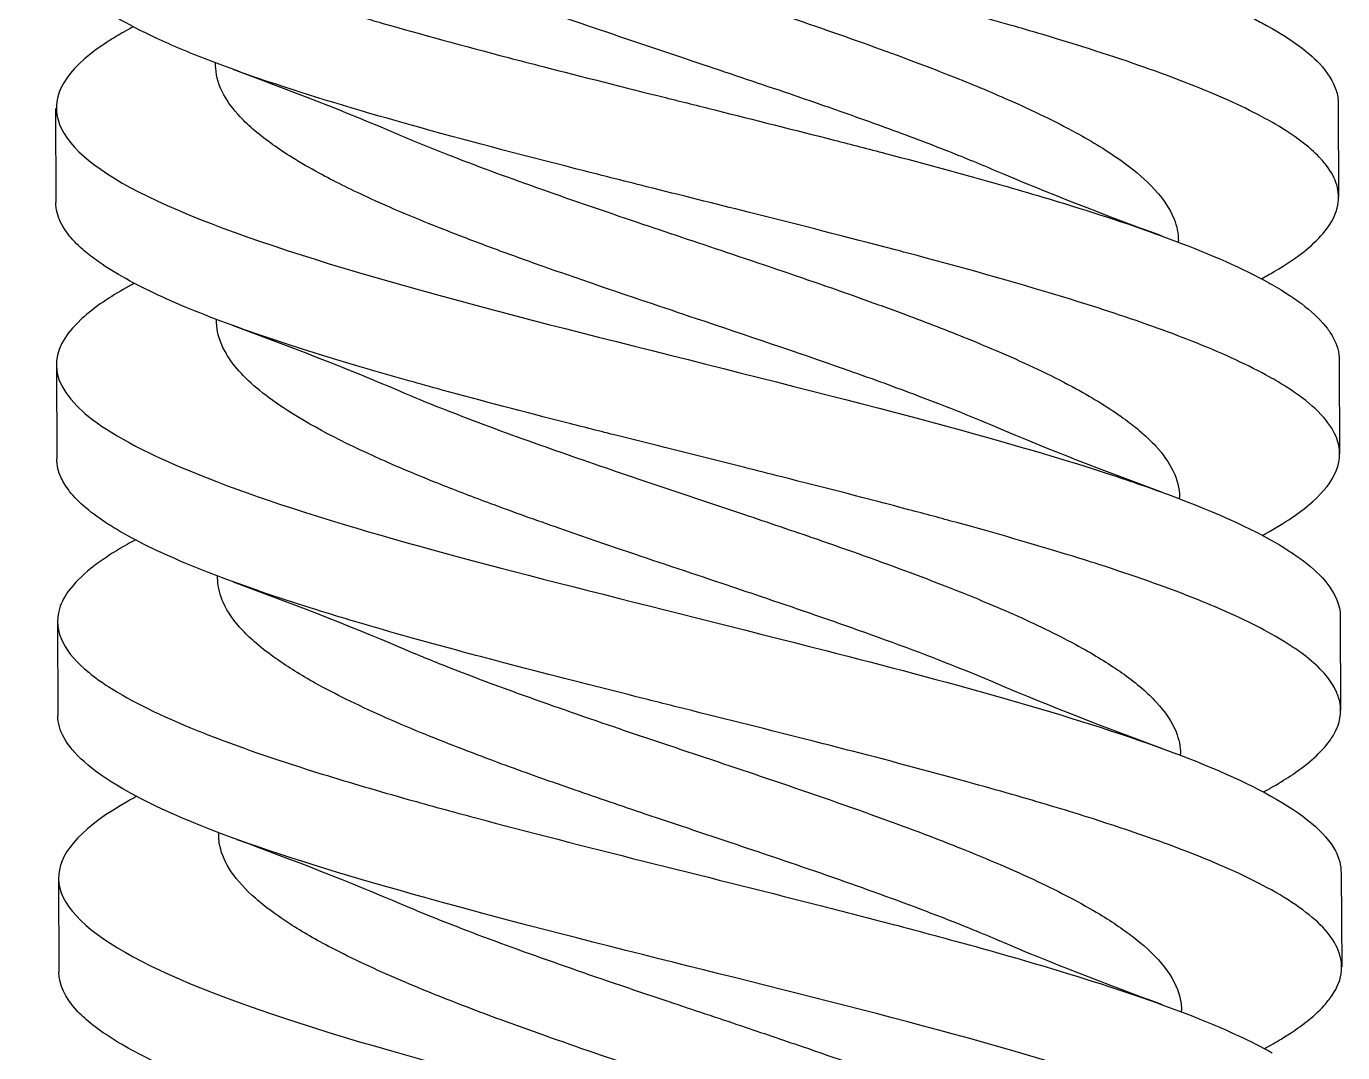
# Model space of a CAD drawing. Header units: millimetres. Extents: x 129 to 6329, y 33 to 3553.
# Drawn here: x 4318.9 to 4339.43, y 3323.15 to 3339.15 of the extents above; entities that cross this region are included whole.
import ezdxf

# ---------------------------------------------------------------- set-up
doc = ezdxf.new("R2010")
doc.units = ezdxf.units.MM
doc.layers.add('vistasIsometricas', color=255, linetype='Continuous')

msp = doc.modelspace()

# ---------------------------------------------------------------- linework, layer by layer
at = {"layer": 'vistasIsometricas', "extrusion": (-0.004614, 0.999989, 7.66e-14)}
for p, q in [((4321.855, 3338.549), (4321.855, 3338.579)), ((4319.358, 3337.869), (4319.364, 3336.405)), ((4339.358, 3337.95), (4339.364, 3336.486)), ((4336.867, 3335.784), (4336.866, 3335.806)), ((4321.871, 3334.549), (4321.871, 3334.579)), ((4319.374, 3333.869), (4319.38, 3332.405)), ((4339.374, 3333.95), (4339.38, 3332.486)), ((4336.883, 3331.784), (4336.883, 3331.806)), ((4321.887, 3330.549), (4321.887, 3330.579)), ((4319.39, 3329.869), (4319.396, 3328.405)), ((4339.39, 3329.95), (4339.396, 3328.486)), ((4336.899, 3327.784), (4336.899, 3327.806)), ((4321.904, 3326.549), (4321.903, 3326.579)), ((4319.406, 3325.87), (4319.412, 3324.405)), ((4339.406, 3325.95), (4339.412, 3324.486)), ((4336.915, 3323.784), (4336.915, 3323.806))]:
    msp.add_line(p, q, dxfattribs=at)
at = {"layer": 'vistasIsometricas'}
for points, knots in [([(4320.412, 3347.072), (4320.36, 3347.042), (4320.296, 3347.005), (4320.241, 3346.971), (4320.227, 3346.963), (4320.214, 3346.954), (4320.201, 3346.946), (4320.134, 3346.904), (4320.071, 3346.863), (4320.011, 3346.821), (4319.976, 3346.796), (4319.943, 3346.772), (4319.911, 3346.748), (4319.833, 3346.689), (4319.762, 3346.629), (4319.699, 3346.57), (4319.522, 3346.403), (4319.407, 3346.236), (4319.356, 3346.07), (4319.355, 3346.066), (4319.354, 3346.062), (4319.353, 3346.059), (4319.287, 3345.829), (4319.343, 3345.601), (4319.519, 3345.372), (4319.596, 3345.273), (4319.696, 3345.173), (4319.818, 3345.074), (4319.975, 3344.946), (4320.169, 3344.817), (4320.398, 3344.689), (4320.759, 3344.487), (4321.206, 3344.285), (4321.727, 3344.084), (4321.792, 3344.058), (4321.858, 3344.033), (4321.926, 3344.008), (4322.532, 3343.781), (4323.229, 3343.555), (4323.992, 3343.329), (4324.252, 3343.252), (4324.52, 3343.175), (4324.794, 3343.097), (4325.324, 3342.949), (4325.877, 3342.8), (4326.446, 3342.651), (4327.131, 3342.472), (4327.839, 3342.292), (4328.553, 3342.113), (4328.739, 3342.067), (4328.924, 3342.02), (4329.11, 3341.974), (4330.012, 3341.748), (4330.917, 3341.522), (4331.791, 3341.296), (4332.007, 3341.24), (4332.221, 3341.184), (4332.432, 3341.128), (4333.079, 3340.958), (4333.704, 3340.787), (4334.295, 3340.617), (4334.843, 3340.458), (4335.361, 3340.3), (4335.841, 3340.141), (4336.048, 3340.073), (4336.247, 3340.004), (4336.439, 3339.936), (4337.075, 3339.709), (4337.625, 3339.481), (4338.068, 3339.253), (4338.135, 3339.218), (4338.199, 3339.184), (4338.262, 3339.149)], [0.06830626, 0.06830626, 0.06830626, 0.06830626, 0.06845124, 0.06845124, 0.06845124, 0.0684869, 0.0684869, 0.0684869, 0.06866753, 0.06866753, 0.06866753, 0.0687726, 0.0687726, 0.0687726, 0.06902881, 0.06902881, 0.06902881, 0.06975135, 0.06975135, 0.06975135, 0.06976749, 0.06976749, 0.06976749, 0.07076237, 0.07076237, 0.07076237, 0.07119644, 0.07119644, 0.07119644, 0.07175727, 0.07175727, 0.07175727, 0.07264152, 0.07264152, 0.07264152, 0.07275214, 0.07275214, 0.07275214, 0.07374701, 0.07374701, 0.07374701, 0.07408661, 0.07408661, 0.07408661, 0.07474191, 0.07474191, 0.07474191, 0.0755317, 0.0755317, 0.0755317, 0.07573679, 0.07573679, 0.07573679, 0.07673166, 0.07673166, 0.07673166, 0.07697679, 0.07697679, 0.07697679, 0.07772655, 0.07772655, 0.07772655, 0.07842187, 0.07842187, 0.07842187, 0.07872143, 0.07872143, 0.07872143, 0.07971631, 0.07971631, 0.07971631, 0.07986696, 0.07986696, 0.07986696, 0.07986696]), ([(4338.16, 3335.213), (4338.229, 3335.251), (4338.296, 3335.288), (4338.55, 3335.438), (4338.715, 3335.55), (4338.973, 3335.759), (4339.073, 3335.857), (4339.261, 3336.092), (4339.328, 3336.229), (4339.372, 3336.47), (4339.366, 3336.574), (4339.305, 3336.778), (4339.251, 3336.879), (4339.136, 3337.031), (4339.09, 3337.082), (4338.868, 3337.306), (4338.631, 3337.478), (4338.239, 3337.702), (4338.141, 3337.755), (4337.706, 3337.976), (4337.318, 3338.144), (4336.708, 3338.377), (4336.529, 3338.442), (4335.857, 3338.679), (4335.323, 3338.849), (4334.585, 3339.07), (4334.417, 3339.119), (4333.667, 3339.335), (4333.059, 3339.501), (4332.166, 3339.736), (4331.901, 3339.805), (4330.97, 3340.045), (4330.292, 3340.215), (4329.413, 3340.435), (4329.213, 3340.485), (4328.341, 3340.704), (4327.671, 3340.872), (4326.796, 3341.097), (4326.578, 3341.154), (4325.72, 3341.379), (4325.1, 3341.547), (4324.307, 3341.774), (4324.106, 3341.832), (4323.343, 3342.06), (4322.815, 3342.229), (4322.174, 3342.454), (4322.019, 3342.511), (4321.424, 3342.736), (4321.029, 3342.904), (4320.572, 3343.133), (4320.46, 3343.193), (4320.058, 3343.423), (4319.823, 3343.593), (4319.598, 3343.819), (4319.549, 3343.875), (4319.391, 3344.089), (4319.332, 3344.247), (4319.332, 3344.405)], [1.121776, 1.121776, 1.121776, 1.121776, 1.144431, 1.144431, 1.211931, 1.211931, 1.271041, 1.271041, 1.353887, 1.353887, 1.417002, 1.417002, 1.47812, 1.47812, 1.509537, 1.509537, 1.614376, 1.614376, 1.646575, 1.646575, 1.749592, 1.749592, 1.789658, 1.789658, 1.894827, 1.894827, 1.925207, 1.925207, 2.02766, 2.02766, 2.070231, 2.070231, 2.175561, 2.175561, 2.20634, 2.20634, 2.310555, 2.310555, 2.345546, 2.345546, 2.449488, 2.449488, 2.485632, 2.485632, 2.589929, 2.589929, 2.624569, 2.624569, 2.728398, 2.728398, 2.765019, 2.765019, 2.869453, 2.869453, 2.903502, 2.903502, 3.000276, 3.000276, 3.000276, 3.000276]), ([(4320.429, 3343.072), (4320.204, 3342.945), (4319.966, 3342.793), (4319.766, 3342.617), (4319.763, 3342.614), (4319.76, 3342.611), (4319.757, 3342.609), (4319.556, 3342.429), (4319.397, 3342.223), (4319.353, 3341.993), (4319.349, 3341.972), (4319.346, 3341.95), (4319.344, 3341.928), (4319.326, 3341.719), (4319.408, 3341.491), (4319.648, 3341.242), (4319.654, 3341.237), (4319.659, 3341.232), (4319.664, 3341.227), (4319.872, 3341.018), (4320.193, 3340.796), (4320.657, 3340.56), (4320.816, 3340.479), (4320.992, 3340.396), (4321.186, 3340.312), (4321.507, 3340.172), (4321.877, 3340.028), (4322.297, 3339.879), (4322.867, 3339.677), (4323.53, 3339.467), (4324.28, 3339.249), (4324.336, 3339.233), (4324.392, 3339.216), (4324.449, 3339.2), (4325.055, 3339.026), (4325.715, 3338.847), (4326.42, 3338.662), (4326.597, 3338.616), (4326.776, 3338.569), (4326.958, 3338.522), (4327.57, 3338.364), (4328.211, 3338.203), (4328.871, 3338.037), (4329.125, 3337.974), (4329.382, 3337.91), (4329.64, 3337.845), (4330.253, 3337.691), (4330.877, 3337.535), (4331.5, 3337.375), (4331.768, 3337.306), (4332.036, 3337.237), (4332.302, 3337.167), (4332.917, 3337.005), (4333.526, 3336.841), (4334.114, 3336.673), (4334.329, 3336.612), (4334.542, 3336.55), (4334.751, 3336.488), (4335.36, 3336.306), (4335.938, 3336.121), (4336.467, 3335.932), (4336.583, 3335.89), (4336.697, 3335.848), (4336.808, 3335.806), (4337.376, 3335.592), (4337.875, 3335.373), (4338.278, 3335.149)], [0.07408665, 0.07408665, 0.07408665, 0.07408665, 0.07596295, 0.07596295, 0.07596295, 0.07599164, 0.07599164, 0.07599164, 0.07789663, 0.07789663, 0.07789663, 0.07807362, 0.07807362, 0.07807362, 0.07976602, 0.07976602, 0.07976602, 0.07980162, 0.07980162, 0.07980162, 0.08122002, 0.08122002, 0.08122002, 0.08170661, 0.08170661, 0.08170661, 0.08251474, 0.08251474, 0.08251474, 0.0836116, 0.0836116, 0.0836116, 0.08369323, 0.08369323, 0.08369323, 0.0845641, 0.0845641, 0.0845641, 0.08478215, 0.08478215, 0.08478215, 0.08551659, 0.08551659, 0.08551659, 0.08579925, 0.08579925, 0.08579925, 0.08646909, 0.08646909, 0.08646909, 0.08675711, 0.08675711, 0.08675711, 0.08742158, 0.08742158, 0.08742158, 0.08766501, 0.08766501, 0.08766501, 0.08837408, 0.08837408, 0.08837408, 0.08853004, 0.08853004, 0.08853004, 0.08932658, 0.08932658, 0.08932658, 0.08932658]), ([(4334, 3336.904), (4333.757, 3337.008), (4333.503, 3337.111), (4332.918, 3337.341), (4332.584, 3337.466), (4331.996, 3337.68), (4331.748, 3337.768), (4331.269, 3337.936), (4331.039, 3338.015), (4330.362, 3338.246), (4329.91, 3338.398), (4328.953, 3338.719), (4328.449, 3338.887), (4327.443, 3339.23), (4326.943, 3339.404), (4326.098, 3339.711), (4325.746, 3339.843), (4325.086, 3340.103), (4324.779, 3340.23), (4324.09, 3340.534), (4323.727, 3340.71), (4323.143, 3341.031), (4322.91, 3341.175), (4322.479, 3341.486), (4322.292, 3341.652), (4322.031, 3341.961), (4321.944, 3342.104), (4321.858, 3342.348), (4321.84, 3342.448), (4321.839, 3342.549)], [-3.5636381, -3.5636381, -3.5636381, -3.5636381, -3.51474, -3.51474, -3.4556218, -3.4556218, -3.4140146, -3.4140146, -3.3765003, -3.3765003, -3.3048756, -3.3048756, -3.2250656, -3.2250656, -3.1427705, -3.1427705, -3.0802543, -3.0802543, -3.0201758, -3.0201758, -2.9372018, -2.9372018, -2.8691214, -2.8691214, -2.7911392, -2.7911392, -2.7241304, -2.7241304, -2.6769238, -2.6769238, -2.6769238, -2.6769238]), ([(4324.689, 3341.465), (4324.747, 3341.441), (4324.805, 3341.416), (4325.262, 3341.225), (4325.689, 3341.059), (4326.523, 3340.749), (4326.924, 3340.606), (4327.843, 3340.287), (4328.364, 3340.111), (4329.142, 3339.85), (4329.395, 3339.765), (4329.914, 3339.591), (4330.179, 3339.502), (4330.957, 3339.238), (4331.462, 3339.065), (4332.428, 3338.719), (4332.886, 3338.549), (4333.635, 3338.253), (4333.936, 3338.128), (4334.603, 3337.833), (4334.953, 3337.664), (4335.532, 3337.348), (4335.77, 3337.202), (4336.154, 3336.927), (4336.307, 3336.799), (4336.607, 3336.496), (4336.729, 3336.321), (4336.843, 3336.032), (4336.866, 3335.919), (4336.866, 3335.806)], [-23.1120471, -23.1120471, -23.1120471, -23.1120471, -23.1003788, -23.1003788, -23.0219283, -23.0219283, -22.9543244, -22.9543244, -22.8710128, -22.8710128, -22.8310511, -22.8310511, -22.7888795, -22.7888795, -22.7066343, -22.7066343, -22.6261388, -22.6261388, -22.5672043, -22.5672043, -22.4875914, -22.4875914, -22.4187934, -22.4187934, -22.3589753, -22.3589753, -22.2770557, -22.2770557, -22.2242062, -22.2242062, -22.2242062, -22.2242062]), ([(4338.284, 3333.685), (4337.967, 3333.861), (4337.586, 3334.037), (4337.147, 3334.213), (4336.761, 3334.368), (4336.33, 3334.522), (4335.863, 3334.677), (4335.644, 3334.749), (4335.417, 3334.822), (4335.183, 3334.894), (4334.448, 3335.121), (4333.643, 3335.348), (4332.795, 3335.574), (4332.682, 3335.604), (4332.569, 3335.634), (4332.454, 3335.664), (4331.711, 3335.86), (4330.939, 3336.056), (4330.159, 3336.252), (4329.632, 3336.384), (4329.102, 3336.517), (4328.575, 3336.649), (4328.203, 3336.743), (4327.832, 3336.836), (4327.465, 3336.93), (4326.58, 3337.155), (4325.717, 3337.381), (4324.909, 3337.607), (4324.878, 3337.616), (4324.847, 3337.625), (4324.816, 3337.633), (4324.044, 3337.851), (4323.322, 3338.068), (4322.676, 3338.286), (4322.347, 3338.397), (4322.037, 3338.508), (4321.749, 3338.62), (4321.451, 3338.735), (4321.176, 3338.85), (4320.929, 3338.966), (4320.47, 3339.18), (4320.103, 3339.395), (4319.84, 3339.61), (4319.824, 3339.623), (4319.808, 3339.636), (4319.793, 3339.648), (4319.527, 3339.876), (4319.378, 3340.105), (4319.352, 3340.334), (4319.349, 3340.357), (4319.348, 3340.381), (4319.348, 3340.405)], [0.91223687, 0.91223687, 0.91223687, 0.91223687, 0.91300462, 0.91300462, 0.91300462, 0.913681958, 0.913681958, 0.913681958, 0.913999503, 0.913999503, 0.913999503, 0.914994375, 0.914994375, 0.914994375, 0.915127045, 0.915127045, 0.915127045, 0.915989252, 0.915989252, 0.915989252, 0.916572133, 0.916572133, 0.916572133, 0.916984142, 0.916984142, 0.916984142, 0.917979009, 0.917979009, 0.917979009, 0.918017221, 0.918017221, 0.918017221, 0.91897388, 0.91897388, 0.91897388, 0.919462309, 0.919462309, 0.919462309, 0.919968773, 0.919968773, 0.919968773, 0.920907397, 0.920907397, 0.920907397, 0.920963637, 0.920963637, 0.920963637, 0.921958505, 0.921958505, 0.921958505, 0.922062327, 0.922062327, 0.922062327, 0.922062327]), ([(4338.262, 3339.149), (4338.61, 3338.955), (4338.879, 3338.761), (4339.064, 3338.567), (4339.195, 3338.428), (4339.282, 3338.29), (4339.326, 3338.151), (4339.347, 3338.084), (4339.357, 3338.017), (4339.358, 3337.95)], [0.079866959, 0.079866959, 0.079866959, 0.079866959, 0.080711185, 0.080711185, 0.080711185, 0.081312046, 0.081312046, 0.081312046, 0.081602253, 0.081602253, 0.081602253, 0.081602253]), ([(4320.445, 3339.072), (4320.441, 3339.07), (4320.434, 3339.066), (4320.429, 3339.063), (4320.423, 3339.06), (4320.418, 3339.057), (4320.413, 3339.054), (4320.403, 3339.048), (4320.392, 3339.042), (4320.382, 3339.036), (4320.361, 3339.024), (4320.341, 3339.012), (4320.321, 3339), (4320.281, 3338.976), (4320.243, 3338.953), (4320.205, 3338.929), (4320.13, 3338.881), (4320.06, 3338.834), (4319.995, 3338.786), (4318.904, 3337.993), (4319.295, 3337.231), (4320.793, 3336.5), (4322.354, 3335.738), (4325.052, 3335.007), (4327.825, 3334.305), (4330.807, 3333.549), (4333.813, 3332.825), (4335.907, 3332.13), (4336.019, 3332.093), (4336.128, 3332.056), (4336.235, 3332.019), (4337.089, 3331.724), (4337.782, 3331.434), (4338.294, 3331.149)], [0.079866937, 0.079866937, 0.079866937, 0.079866937, 0.079875721, 0.079875721, 0.079875721, 0.079884505, 0.079884505, 0.079884505, 0.079902072, 0.079902072, 0.079902072, 0.079937207, 0.079937207, 0.079937207, 0.080007476, 0.080007476, 0.080007476, 0.080148016, 0.080148016, 0.080148016, 0.082503405, 0.082503405, 0.082503405, 0.084957172, 0.084957172, 0.084957172, 0.087596187, 0.087596187, 0.087596187, 0.087737133, 0.087737133, 0.087737133, 0.088861447, 0.088861447, 0.088861447, 0.088861447]), ([(4334.016, 3332.904), (4333.619, 3333.074), (4333.191, 3333.243), (4332.393, 3333.543), (4332.032, 3333.673), (4330.916, 3334.066), (4330.138, 3334.327), (4328.829, 3334.766), (4328.304, 3334.942), (4327.469, 3335.228), (4327.153, 3335.338), (4326.595, 3335.536), (4326.352, 3335.624), (4325.878, 3335.8), (4325.649, 3335.888), (4324.993, 3336.146), (4324.586, 3336.317), (4323.947, 3336.613), (4323.697, 3336.736), (4323.32, 3336.941), (4323.18, 3337.022), (4322.942, 3337.17), (4322.841, 3337.237), (4322.544, 3337.449), (4322.374, 3337.593), (4322.132, 3337.853), (4322.047, 3337.967), (4321.909, 3338.219), (4321.866, 3338.357), (4321.856, 3338.513), (4321.855, 3338.531), (4321.855, 3338.549)], [-1.6962586, -1.6962586, -1.6962586, -1.6962586, -1.6163644, -1.6163644, -1.5548984, -1.5548984, -1.4310203, -1.4310203, -1.3477661, -1.3477661, -1.2958858, -1.2958858, -1.2540999, -1.2540999, -1.2128299, -1.2128299, -1.1320388, -1.1320388, -1.0737131, -1.0737131, -1.0356021, -1.0356021, -1.0041376, -1.0041376, -0.936149, -0.936149, -0.8825185, -0.8825185, -0.8179579, -0.8179579, -0.8094915, -0.8094915, -0.8094915, -0.8094915]), ([(4324.705, 3337.465), (4324.966, 3337.354), (4325.24, 3337.242), (4325.976, 3336.955), (4326.454, 3336.78), (4327.429, 3336.435), (4327.924, 3336.266), (4328.888, 3335.94), (4329.353, 3335.785), (4330.343, 3335.452), (4330.864, 3335.277), (4331.56, 3335.034), (4331.748, 3334.968), (4332.163, 3334.82), (4332.389, 3334.738), (4332.945, 3334.531), (4333.268, 3334.406), (4333.994, 3334.112), (4334.383, 3333.942), (4334.926, 3333.681), (4335.104, 3333.59), (4335.55, 3333.347), (4335.797, 3333.195), (4336.097, 3332.978), (4336.181, 3332.914), (4336.354, 3332.767), (4336.441, 3332.684), (4336.63, 3332.477), (4336.718, 3332.351), (4336.847, 3332.086), (4336.882, 3331.946), (4336.883, 3331.806)], [-22.489113, -22.489113, -22.489113, -22.489113, -22.4364837, -22.4364837, -22.35358, -22.35358, -22.2734734, -22.2734734, -22.1999106, -22.1999106, -22.1166324, -22.1166324, -22.085569, -22.085569, -22.046761, -22.046761, -21.9880135, -21.9880135, -21.9080729, -21.9080729, -21.8653891, -21.8653891, -21.7940081, -21.7940081, -21.7637257, -21.7637257, -21.725194, -21.725194, -21.6666102, -21.6666102, -21.6012971, -21.6012971, -21.6012971, -21.6012971]), ([(4338.192, 3327.213), (4338.248, 3327.243), (4338.302, 3327.273), (4338.46, 3327.365), (4338.558, 3327.426), (4338.904, 3327.66), (4339.096, 3327.832), (4339.262, 3328.061), (4339.296, 3328.117), (4339.403, 3328.345), (4339.417, 3328.515), (4339.345, 3328.747), (4339.317, 3328.809), (4339.178, 3329.044), (4339.007, 3329.215), (4338.699, 3329.441), (4338.618, 3329.494), (4338.261, 3329.717), (4337.929, 3329.886), (4337.396, 3330.118), (4337.242, 3330.182), (4336.645, 3330.417), (4336.159, 3330.588), (4335.47, 3330.81), (4335.308, 3330.861), (4334.6, 3331.079), (4334.019, 3331.245), (4333.167, 3331.479), (4332.918, 3331.546), (4332.022, 3331.784), (4331.357, 3331.954), (4330.491, 3332.173), (4330.299, 3332.221), (4329.443, 3332.436), (4328.777, 3332.602), (4327.854, 3332.835), (4327.592, 3332.901), (4326.665, 3333.138), (4326.014, 3333.308), (4325.214, 3333.527), (4325.04, 3333.575), (4324.278, 3333.789), (4323.717, 3333.955), (4322.979, 3334.19), (4322.769, 3334.259), (4322.067, 3334.5), (4321.616, 3334.67), (4321.105, 3334.892), (4320.995, 3334.942), (4320.531, 3335.162), (4320.232, 3335.332), (4319.918, 3335.559), (4319.847, 3335.615), (4319.693, 3335.751), (4319.618, 3335.83), (4319.479, 3336.009), (4319.425, 3336.109), (4319.379, 3336.26), (4319.369, 3336.311), (4319.364, 3336.377), (4319.364, 3336.391), (4319.364, 3336.405)], [1.122206, 1.122206, 1.122206, 1.122206, 1.14043, 1.14043, 1.177159, 1.177159, 1.281623, 1.281623, 1.31554, 1.31554, 1.419129, 1.419129, 1.456753, 1.456753, 1.561451, 1.561451, 1.59432, 1.59432, 1.69756, 1.69756, 1.73667, 1.73667, 1.841688, 1.841688, 1.872976, 1.872976, 1.975702, 1.975702, 2.017051, 2.017051, 2.122348, 2.122348, 2.152197, 2.152197, 2.254976, 2.254976, 2.296091, 2.296091, 2.401372, 2.401372, 2.431041, 2.431041, 2.533466, 2.533466, 2.576171, 2.576171, 2.681501, 2.681501, 2.71238, 2.71238, 2.816712, 2.816712, 2.851207, 2.851207, 2.89976, 2.89976, 2.9608, 2.9608, 2.99193, 2.99193, 3.00063, 3.00063, 3.00063, 3.00063]), ([(4320.461, 3335.072), (4320.221, 3334.937), (4319.973, 3334.777), (4319.771, 3334.592), (4319.35, 3334.206), (4319.121, 3333.713), (4319.817, 3333.115), (4320.42, 3332.597), (4321.776, 3332), (4324.056, 3331.324), (4326.007, 3330.746), (4328.65, 3330.112), (4331.369, 3329.417), (4333.207, 3328.947), (4335.057, 3328.449), (4336.523, 3327.923), (4337.223, 3327.672), (4337.834, 3327.414), (4338.31, 3327.149)], [0.08564734, 0.08564734, 0.08564734, 0.08564734, 0.087544, 0.087544, 0.087544, 0.09150771, 0.09150771, 0.09150771, 0.09494542, 0.09494542, 0.09494542, 0.09788501, 0.09788501, 0.09788501, 0.09987228, 0.09987228, 0.09987228, 0.10082061, 0.10082061, 0.10082061, 0.10082061]), ([(4320.589, 3335.142), (4320.584, 3335.14), (4320.579, 3335.137), (4320.574, 3335.135), (4320.553, 3335.123), (4320.531, 3335.111), (4320.51, 3335.1), (4320.496, 3335.092), (4320.482, 3335.084), (4320.468, 3335.076), (4320.466, 3335.075), (4320.461, 3335.072), (4320.461, 3335.072)], [0.0855461379, 0.0855461379, 0.0855461379, 0.0855461379, 0.0855570262, 0.0855570262, 0.0855570262, 0.0856074459, 0.0856074459, 0.0856074459, 0.0856413124, 0.0856413124, 0.0856413124, 0.0856473446, 0.0856473446, 0.0856473446, 0.0856473446]), ([(4338.278, 3335.149), (4338.293, 3335.14), (4338.309, 3335.131), (4338.325, 3335.123), (4338.719, 3334.899), (4339.015, 3334.67), (4339.19, 3334.436), (4339.225, 3334.389), (4339.256, 3334.342), (4339.281, 3334.295), (4339.342, 3334.181), (4339.373, 3334.066), (4339.374, 3333.95)], [0.089326575, 0.089326575, 0.089326575, 0.089326575, 0.089357753, 0.089357753, 0.089357753, 0.090152597, 0.090152597, 0.090152597, 0.090311754, 0.090311754, 0.090311754, 0.090695767, 0.090695767, 0.090695767, 0.090695767]), ([(4334.032, 3328.904), (4333.871, 3328.973), (4333.704, 3329.042), (4333.013, 3329.32), (4332.453, 3329.529), (4331.375, 3329.912), (4330.868, 3330.086), (4330.154, 3330.327), (4329.955, 3330.394), (4329.23, 3330.637), (4328.703, 3330.813), (4327.858, 3331.099), (4327.537, 3331.21), (4326.854, 3331.449), (4326.495, 3331.577), (4325.879, 3331.806), (4325.617, 3331.906), (4325.037, 3332.137), (4324.725, 3332.267), (4323.833, 3332.665), (4323.321, 3332.931), (4322.605, 3333.405), (4322.359, 3333.611), (4322.037, 3333.991), (4321.941, 3334.166), (4321.881, 3334.409), (4321.872, 3334.478), (4321.871, 3334.547), (4321.871, 3334.548), (4321.871, 3334.549)], [-4.8089638, -4.8089638, -4.8089638, -4.8089638, -4.7764483, -4.7764483, -4.6779434, -4.6779434, -4.5957405, -4.5957405, -4.564151, -4.564151, -4.4808701, -4.4808701, -4.4287766, -4.4287766, -4.367998, -4.367998, -4.3207641, -4.3207641, -4.2592384, -4.2592384, -4.13313, -4.13313, -4.0364006, -4.0364006, -3.9545557, -3.9545557, -3.9224662, -3.9224662, -3.9220101, -3.9220101, -3.9220101, -3.9220101]), ([(4338.176, 3331.213), (4338.327, 3331.295), (4338.465, 3331.377), (4338.59, 3331.458), (4338.703, 3331.533), (4338.805, 3331.608), (4338.894, 3331.683), (4339.082, 3331.839), (4339.217, 3331.995), (4339.296, 3332.151), (4339.386, 3332.33), (4339.403, 3332.509), (4339.348, 3332.687), (4339.332, 3332.738), (4339.309, 3332.79), (4339.281, 3332.841), (4339.155, 3333.071), (4338.907, 3333.3), (4338.547, 3333.528), (4338.465, 3333.581), (4338.377, 3333.633), (4338.284, 3333.685)], [0.908673537, 0.908673537, 0.908673537, 0.908673537, 0.909025088, 0.909025088, 0.909025088, 0.909346694, 0.909346694, 0.909346694, 0.910019983, 0.910019983, 0.910019983, 0.910791782, 0.910791782, 0.910791782, 0.91101486, 0.91101486, 0.91101486, 0.912009735, 0.912009735, 0.912009735, 0.91223687, 0.91223687, 0.91223687, 0.91223687]), ([(4324.721, 3333.465), (4324.931, 3333.376), (4325.149, 3333.286), (4325.805, 3333.026), (4326.261, 3332.856), (4327.179, 3332.528), (4327.637, 3332.369), (4328.757, 3331.989), (4329.424, 3331.767), (4330.469, 3331.415), (4330.849, 3331.286), (4331.727, 3330.983), (4332.217, 3330.808), (4333.137, 3330.465), (4333.566, 3330.296), (4334.327, 3329.973), (4334.663, 3329.82), (4335.126, 3329.587), (4335.276, 3329.507), (4335.641, 3329.301), (4335.842, 3329.174), (4336.219, 3328.903), (4336.387, 3328.759), (4336.664, 3328.459), (4336.768, 3328.304), (4336.875, 3328.034), (4336.898, 3327.92), (4336.899, 3327.806)], [-21.8659488, -21.8659488, -21.8659488, -21.8659488, -21.8236996, -21.8236996, -21.743292, -21.743292, -21.6684817, -21.6684817, -21.5634244, -21.5634244, -21.5024384, -21.5024384, -21.4201089, -21.4201089, -21.3404861, -21.3404861, -21.2682295, -21.2682295, -21.2308989, -21.2308989, -21.1713932, -21.1713932, -21.103821, -21.103821, -21.0313279, -21.0313279, -20.9780414, -20.9780414, -20.9780414, -20.9780414]), ([(4338.316, 3325.685), (4338.144, 3325.781), (4337.953, 3325.876), (4337.545, 3326.063), (4337.33, 3326.154), (4336.636, 3326.427), (4336.113, 3326.61), (4335.164, 3326.912), (4334.768, 3327.032), (4334.128, 3327.216), (4333.898, 3327.281), (4333.061, 3327.514), (4332.432, 3327.68), (4331.583, 3327.9), (4331.379, 3327.952), (4330.507, 3328.174), (4329.829, 3328.343), (4328.904, 3328.575), (4328.657, 3328.637), (4327.745, 3328.866), (4327.088, 3329.033), (4326.242, 3329.255), (4326.037, 3329.309), (4325.202, 3329.532), (4324.596, 3329.701), (4323.823, 3329.931), (4323.625, 3329.991), (4322.894, 3330.22), (4322.396, 3330.388), (4321.8, 3330.612), (4321.657, 3330.668), (4321.103, 3330.893), (4320.741, 3331.063), (4320.349, 3331.283), (4320.265, 3331.333), (4319.919, 3331.556), (4319.715, 3331.727), (4319.525, 3331.97), (4319.481, 3332.04), (4319.403, 3332.208), (4319.38, 3332.307), (4319.38, 3332.405)], [0.000004, 0.000004, 0.000004, 0.000004, 0.058443, 0.058443, 0.114171, 0.114171, 0.22633, 0.22633, 0.300013, 0.300013, 0.340092, 0.340092, 0.443104, 0.443104, 0.475299, 0.475299, 0.580137, 0.580137, 0.618373, 0.618373, 0.721815, 0.721815, 0.755302, 0.755302, 0.85986, 0.85986, 0.896952, 0.896952, 1.000665, 1.000665, 1.034967, 1.034967, 1.139339, 1.139339, 1.170257, 1.170257, 1.27558, 1.27558, 1.318345, 1.318345, 1.378496, 1.378496, 1.378496, 1.378496]), ([(4338.294, 3331.149), (4338.7, 3330.923), (4338.998, 3330.698), (4339.319, 3330.297), (4339.389, 3330.124), (4339.39, 3329.95)], [0.000015, 0.000015, 0.000015, 0.000015, 0.1380607, 0.1380607, 0.243703, 0.243703, 0.243703, 0.243703]), ([(4320.477, 3331.072), (4320.383, 3331.019), (4320.296, 3330.967), (4320.214, 3330.914), (4319.856, 3330.684), (4319.61, 3330.454), (4319.486, 3330.224), (4319.458, 3330.173), (4319.436, 3330.121), (4319.421, 3330.07), (4319.366, 3329.892), (4319.385, 3329.715), (4319.477, 3329.537), (4319.557, 3329.383), (4319.693, 3329.228), (4319.882, 3329.074), (4319.972, 3329), (4320.074, 3328.927), (4320.189, 3328.853), (4320.541, 3328.626), (4321.007, 3328.399), (4321.569, 3328.172), (4321.641, 3328.142), (4321.716, 3328.113), (4321.791, 3328.084), (4322.302, 3327.886), (4322.882, 3327.689), (4323.518, 3327.492), (4323.942, 3327.361), (4324.391, 3327.229), (4324.859, 3327.098), (4325.195, 3327.003), (4325.541, 3326.908), (4325.894, 3326.814), (4326.739, 3326.588), (4327.627, 3326.362), (4328.525, 3326.136), (4329.424, 3325.911), (4330.333, 3325.685), (4331.22, 3325.459), (4331.652, 3325.349), (4332.079, 3325.239), (4332.497, 3325.129), (4332.937, 3325.012), (4333.367, 3324.896), (4333.784, 3324.78), (4334.546, 3324.567), (4335.261, 3324.354), (4335.905, 3324.141), (4335.947, 3324.127), (4335.988, 3324.114), (4336.029, 3324.1), (4336.706, 3323.873), (4337.302, 3323.645), (4337.795, 3323.417), (4337.988, 3323.328), (4338.165, 3323.238), (4338.326, 3323.149)], [0.09142765, 0.09142765, 0.09142765, 0.09142765, 0.09165483, 0.09165483, 0.09165483, 0.0926497, 0.0926497, 0.0926497, 0.09287274, 0.09287274, 0.09287274, 0.09364459, 0.09364459, 0.09364459, 0.09431783, 0.09431783, 0.09431783, 0.09463947, 0.09463947, 0.09463947, 0.09563434, 0.09563434, 0.09563434, 0.09576292, 0.09576292, 0.09576292, 0.09662921, 0.09662921, 0.09662921, 0.09720801, 0.09720801, 0.09720801, 0.0976241, 0.0976241, 0.0976241, 0.09861897, 0.09861897, 0.09861897, 0.09961385, 0.09961385, 0.09961385, 0.10009819, 0.10009819, 0.10009819, 0.10060874, 0.10060874, 0.10060874, 0.10154328, 0.10154328, 0.10154328, 0.10160361, 0.10160361, 0.10160361, 0.10259849, 0.10259849, 0.10259849, 0.10298837, 0.10298837, 0.10298837, 0.10298837]), ([(4334.049, 3324.904), (4333.904, 3324.966), (4333.756, 3325.027), (4333.167, 3325.266), (4332.701, 3325.442), (4331.732, 3325.793), (4331.231, 3325.967), (4330.504, 3326.214), (4330.287, 3326.287), (4329.564, 3326.53), (4329.057, 3326.7), (4328.186, 3326.993), (4327.821, 3327.117), (4327.228, 3327.323), (4326.996, 3327.404), (4326.589, 3327.55), (4326.413, 3327.614), (4325.827, 3327.831), (4325.433, 3327.983), (4324.849, 3328.223), (4324.643, 3328.31), (4324.063, 3328.57), (4323.715, 3328.74), (4323.185, 3329.036), (4322.985, 3329.16), (4322.693, 3329.365), (4322.588, 3329.446), (4322.415, 3329.594), (4322.343, 3329.661), (4322.144, 3329.873), (4322.042, 3330.016), (4321.923, 3330.28), (4321.893, 3330.399), (4321.888, 3330.529), (4321.887, 3330.539), (4321.887, 3330.549)], [-5.4308365, -5.4308365, -5.4308365, -5.4308365, -5.4017441, -5.4017441, -5.3185451, -5.3185451, -5.2363453, -5.2363453, -5.2017193, -5.2017193, -5.1216115, -5.1216115, -5.063036, -5.063036, -5.0245178, -5.0245178, -4.9942737, -4.9942737, -4.922398, -4.922398, -4.8810084, -4.8810084, -4.8003014, -4.8003014, -4.74201, -4.74201, -4.7039553, -4.7039553, -4.672315, -4.672315, -4.6048885, -4.6048885, -4.5490048, -4.5490048, -4.544185, -4.544185, -4.544185, -4.544185]), ([(4324.738, 3329.465), (4324.958, 3329.371), (4325.188, 3329.277), (4325.787, 3329.04), (4326.166, 3328.898), (4327.047, 3328.579), (4327.554, 3328.403), (4328.32, 3328.142), (4328.571, 3328.058), (4329.33, 3327.803), (4329.841, 3327.633), (4330.936, 3327.262), (4331.515, 3327.064), (4332.304, 3326.78), (4332.533, 3326.697), (4332.996, 3326.523), (4333.228, 3326.433), (4333.891, 3326.169), (4334.299, 3325.994), (4335.031, 3325.649), (4335.356, 3325.478), (4335.847, 3325.181), (4336.031, 3325.056), (4336.379, 3324.781), (4336.533, 3324.632), (4336.77, 3324.326), (4336.851, 3324.171), (4336.906, 3323.945), (4336.914, 3323.875), (4336.915, 3323.806)], [-21.2443759, -21.2443759, -21.2443759, -21.2443759, -21.1999205, -21.1999205, -21.1327309, -21.1327309, -21.0494195, -21.0494195, -21.0095562, -21.0095562, -20.9289268, -20.9289268, -20.8348474, -20.8348474, -20.7953764, -20.7953764, -20.7530579, -20.7530579, -20.6708058, -20.6708058, -20.5904989, -20.5904989, -20.5316202, -20.5316202, -20.4617939, -20.4617939, -20.3889433, -20.3889433, -20.3565335, -20.3565335, -20.3565335, -20.3565335]), ([(4338.332, 3321.685), (4337.754, 3322.006), (4336.979, 3322.317), (4336.09, 3322.617), (4333.872, 3323.367), (4331, 3324.052), (4328.512, 3324.677), (4325.713, 3325.381), (4323.416, 3326.008), (4321.946, 3326.563), (4320.189, 3327.225), (4319.544, 3327.782), (4319.42, 3328.231), (4319.404, 3328.291), (4319.395, 3328.349), (4319.394, 3328.405)], [0.89025916, 0.89025916, 0.89025916, 0.89025916, 0.89127149, 0.89127149, 0.89127149, 0.89379653, 0.89379653, 0.89379653, 0.89663778, 0.89663778, 0.89663778, 0.900034, 0.900034, 0.900034, 0.90048918, 0.90048918, 0.90048918, 0.90048918]), ([(4320.493, 3327.072), (4319.806, 3326.684), (4319.444, 3326.304), (4319.409, 3325.932), (4319.336, 3325.15), (4320.755, 3324.402), (4322.927, 3323.686), (4325.311, 3322.9), (4328.52, 3322.152), (4331.324, 3321.437), (4333.254, 3320.944), (4334.995, 3320.467), (4336.325, 3320.005), (4337.162, 3319.714), (4337.84, 3319.428), (4338.342, 3319.149)], [0.097208004, 0.097208004, 0.097208004, 0.097208004, 0.098245838, 0.098245838, 0.098245838, 0.100428542, 0.100428542, 0.100428542, 0.102823813, 0.102823813, 0.102823813, 0.104472844, 0.104472844, 0.104472844, 0.105510678, 0.105510678, 0.105510678, 0.105510678]), ([(4338.31, 3327.149), (4338.808, 3326.872), (4339.158, 3326.587), (4339.314, 3326.294), (4339.374, 3326.181), (4339.404, 3326.066), (4339.402, 3325.95)], [0.100820611, 0.100820611, 0.100820611, 0.100820611, 0.101814125, 0.101814125, 0.101814125, 0.102200252, 0.102200252, 0.102200252, 0.102200252]), ([(4334.065, 3320.904), (4333.796, 3321.019), (4333.513, 3321.134), (4332.866, 3321.386), (4332.498, 3321.522), (4331.628, 3321.835), (4331.12, 3322.01), (4330.133, 3322.345), (4329.658, 3322.504), (4328.967, 3322.736), (4328.751, 3322.808), (4328.014, 3323.057), (4327.499, 3323.233), (4326.765, 3323.493), (4326.533, 3323.576), (4325.95, 3323.791), (4325.607, 3323.922), (4325.098, 3324.126), (4324.92, 3324.2), (4324.352, 3324.443), (4323.988, 3324.613), (4323.424, 3324.908), (4323.207, 3325.032), (4322.885, 3325.239), (4322.768, 3325.322), (4322.576, 3325.469), (4322.498, 3325.535), (4322.273, 3325.741), (4322.153, 3325.881), (4321.985, 3326.155), (4321.934, 3326.288), (4321.907, 3326.464), (4321.904, 3326.507), (4321.904, 3326.549)], [-6.0537479, -6.0537479, -6.0537479, -6.0537479, -5.9996457, -5.9996457, -5.9350876, -5.9350876, -5.8521756, -5.8521756, -5.7770227, -5.7770227, -5.7428003, -5.7428003, -5.6595557, -5.6595557, -5.620127, -5.620127, -5.5582264, -5.5582264, -5.5235752, -5.5235752, -5.4434832, -5.4434832, -5.3848031, -5.3848031, -5.3461091, -5.3461091, -5.3153724, -5.3153724, -5.2493384, -5.2493384, -5.1871573, -5.1871573, -5.1670972, -5.1670972, -5.1670972, -5.1670972]), ([(4338.208, 3323.213), (4338.299, 3323.262), (4338.386, 3323.312), (4338.755, 3323.535), (4338.98, 3323.709), (4339.184, 3323.934), (4339.225, 3323.986), (4339.349, 3324.168), (4339.399, 3324.298), (4339.427, 3324.641), (4339.341, 3324.853), (4338.968, 3325.272), (4338.687, 3325.478), (4338.316, 3325.685)], [4.3662422, 4.3662422, 4.3662422, 4.3662422, 4.395929, 4.395929, 4.500969, 4.500969, 4.532142, 4.532142, 4.6111602, 4.6111602, 4.7401529, 4.7401529, 4.8663367, 4.8663367, 4.8663367, 4.8663367]), ([(4324.754, 3325.465), (4324.922, 3325.393), (4325.095, 3325.322), (4325.708, 3325.075), (4326.17, 3324.902), (4327.142, 3324.552), (4327.649, 3324.376), (4328.418, 3324.115), (4328.67, 3324.03), (4329.299, 3323.819), (4329.677, 3323.693), (4330.372, 3323.459), (4330.689, 3323.352), (4331.517, 3323.068), (4332.018, 3322.892), (4332.679, 3322.648), (4332.856, 3322.582), (4333.486, 3322.341), (4333.914, 3322.167), (4334.707, 3321.815), (4335.07, 3321.638), (4335.688, 3321.295), (4335.948, 3321.129), (4336.351, 3320.819), (4336.505, 3320.675), (4336.774, 3320.353), (4336.869, 3320.176), (4336.923, 3319.933), (4336.93, 3319.87), (4336.931, 3319.806)], [-20.6220556, -20.6220556, -20.6220556, -20.6220556, -20.588169, -20.588169, -20.5059805, -20.5059805, -20.4228452, -20.4228452, -20.382724, -20.382724, -20.3230506, -20.3230506, -20.2723894, -20.2723894, -20.1891117, -20.1891117, -20.1577534, -20.1577534, -20.0755629, -20.0755629, -19.992362, -19.992362, -19.91436, -19.91436, -19.8471878, -19.8471878, -19.7638764, -19.7638764, -19.7342359, -19.7342359, -19.7342359, -19.7342359]), ([(4338.348, 3317.685), (4338.343, 3317.688), (4338.338, 3317.69), (4338.333, 3317.693), (4337.92, 3317.922), (4337.398, 3318.149), (4336.786, 3318.377), (4336.517, 3318.477), (4336.23, 3318.577), (4335.927, 3318.677), (4335.543, 3318.804), (4335.134, 3318.931), (4334.706, 3319.058), (4334.021, 3319.26), (4333.285, 3319.463), (4332.518, 3319.665), (4332.427, 3319.689), (4332.334, 3319.713), (4332.242, 3319.737), (4331.376, 3319.963), (4330.476, 3320.189), (4329.574, 3320.415), (4329.262, 3320.493), (4328.95, 3320.571), (4328.64, 3320.649), (4328.051, 3320.797), (4327.467, 3320.945), (4326.895, 3321.093), (4326.199, 3321.273), (4325.522, 3321.453), (4324.881, 3321.633), (4324.718, 3321.679), (4324.558, 3321.725), (4324.401, 3321.77), (4323.621, 3321.996), (4322.902, 3322.223), (4322.271, 3322.449), (4322.113, 3322.506), (4321.96, 3322.563), (4321.813, 3322.62), (4321.374, 3322.79), (4320.987, 3322.96), (4320.66, 3323.13), (4320.354, 3323.29), (4320.1, 3323.45), (4319.904, 3323.61), (4319.821, 3323.678), (4319.748, 3323.745), (4319.686, 3323.813), (4319.505, 3324.01), (4319.413, 3324.208), (4319.412, 3324.405)], [0.889115517, 0.889115517, 0.889115517, 0.889115517, 0.889127458, 0.889127458, 0.889127458, 0.890122329, 0.890122329, 0.890122329, 0.890560597, 0.890560597, 0.890560597, 0.891117224, 0.891117224, 0.891117224, 0.892005679, 0.892005679, 0.892005679, 0.89211209, 0.89211209, 0.89211209, 0.893106962, 0.893106962, 0.893106962, 0.89345076, 0.89345076, 0.89345076, 0.894101856, 0.894101856, 0.894101856, 0.894895842, 0.894895842, 0.894895842, 0.895096728, 0.895096728, 0.895096728, 0.896091602, 0.896091602, 0.896091602, 0.896340923, 0.896340923, 0.896340923, 0.89708649, 0.89708649, 0.89708649, 0.897786004, 0.897786004, 0.897786004, 0.898081373, 0.898081373, 0.898081373, 0.898940906, 0.898940906, 0.898940906, 0.898940906])]:
    msp.add_open_spline(points, degree=3, knots=knots, dxfattribs=at)
for points in [[(4320.572, 3339.142), (4320.529, 3339.119), (4320.486, 3339.095), (4320.445, 3339.072)], [(4322.125, 3338.479), (4323.011, 3338.155), (4323.88, 3337.818), (4324.705, 3337.465)], [(4336.604, 3335.882), (4335.71, 3336.208), (4334.832, 3336.548), (4334, 3336.904)], [(4322.305, 3335.882), (4322.305, 3335.882), (4322.305, 3335.882), (4322.305, 3335.882)], [(4322.684, 3335.751), (4322.684, 3335.751), (4322.684, 3335.751), (4322.684, 3335.751)], [(4336.065, 3334.609), (4336.065, 3334.609), (4336.065, 3334.609), (4336.065, 3334.609)], [(4322.112, 3334.489), (4323.008, 3334.162), (4323.887, 3333.822), (4324.721, 3333.465)], [(4336.456, 3334.474), (4336.456, 3334.474), (4336.456, 3334.474), (4336.456, 3334.474)], [(4336.62, 3331.882), (4335.726, 3332.208), (4334.848, 3332.548), (4334.016, 3332.904)], [(4335.145, 3332.373), (4335.145, 3332.373), (4335.145, 3332.373), (4335.145, 3332.373)], [(4322.321, 3331.882), (4322.321, 3331.882), (4322.321, 3331.882), (4322.321, 3331.882)], [(4322.7, 3331.751), (4322.7, 3331.751), (4322.7, 3331.751), (4322.7, 3331.751)], [(4320.605, 3331.142), (4320.561, 3331.119), (4320.518, 3331.095), (4320.477, 3331.072)], [(4322.127, 3330.49), (4323.024, 3330.162), (4323.904, 3329.822), (4324.738, 3329.465)], [(4323.607, 3329.997), (4323.607, 3329.997), (4323.607, 3329.997), (4323.607, 3329.997)], [(4336.636, 3327.882), (4335.742, 3328.209), (4334.864, 3328.548), (4334.032, 3328.904)], [(4335.161, 3328.373), (4335.161, 3328.373), (4335.161, 3328.373), (4335.161, 3328.373)], [(4322.337, 3327.882), (4322.337, 3327.882), (4322.337, 3327.882), (4322.337, 3327.882)], [(4322.716, 3327.751), (4322.716, 3327.751), (4322.716, 3327.751), (4322.716, 3327.751)], [(4320.619, 3327.141), (4320.575, 3327.118), (4320.532, 3327.094), (4320.493, 3327.072)], [(4322.185, 3326.474), (4323.067, 3326.152), (4323.932, 3325.817), (4324.754, 3325.465)], [(4336.62, 3323.894), (4335.737, 3324.217), (4334.871, 3324.552), (4334.049, 3324.904)]]:
    msp.add_open_spline(points, degree=3, dxfattribs=at)

doc.saveas('drawing.dxf')
